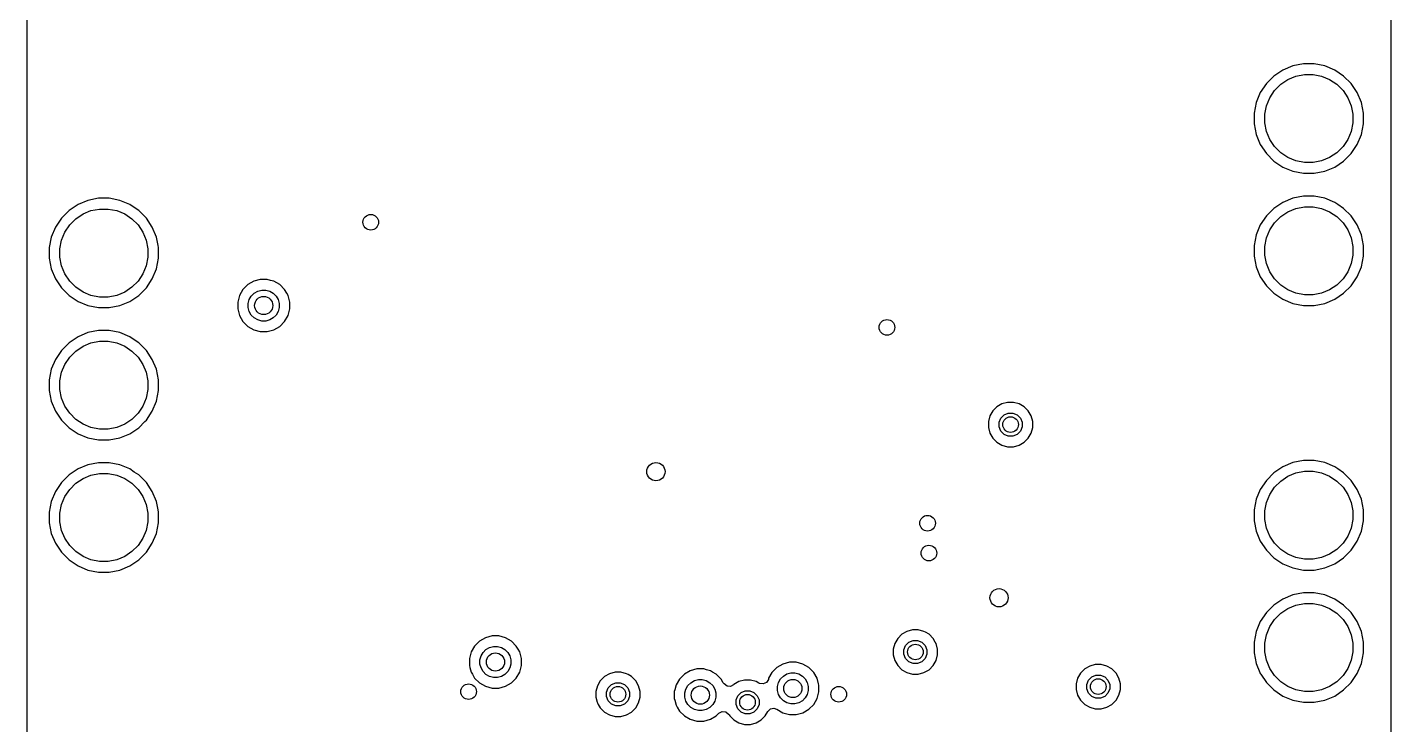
# Model space of a CAD drawing. Header units: inches. Extents: x 5.12 to 6.15, y -4.12 to -1.79.
# Drawn here: x 5.118 to 6.15, y -2.867 to -2.34 of the extents above; entities that cross this region are included whole.
import ezdxf

# ---------------------------------------------------------------- set-up
doc = ezdxf.new("R2010")
doc.units = ezdxf.units.IN
doc.header["$MEASUREMENT"] = 0
doc.layers.add('In1.Cu', color=91, linetype='CONTINUOUS', true_color=0x7fc87f)

msp = doc.modelspace()

# ---------------------------------------------------------------- linework, layer by layer
at = {"layer": 'In1.Cu', "linetype": 'CONTINUOUS'}
for p, q in [((6.1496, -1.803), (6.1496, -4.1025)), ((5.1181, -2.4045), (5.1181, -2.295)), ((6.068, -2.372), (6.0612, -2.3765)), ((6.0755, -2.3688), (6.068, -2.372)), ((6.0835, -2.3672), (6.0755, -2.3688)), ((6.0755, -2.3688), (6.0755, -2.3688)), ((6.0917, -2.3672), (6.0835, -2.3672)), ((6.0835, -2.3672), (6.0835, -2.3672)), ((6.0997, -2.3688), (6.0917, -2.3672)), ((6.0917, -2.3672), (6.0917, -2.3672)), ((6.1072, -2.372), (6.0997, -2.3688)), ((6.0997, -2.3688), (6.0997, -2.3688)), ((6.1106, -2.3742), (6.1072, -2.372)), ((6.0555, -2.3822), (6.0509, -2.389)), ((6.0612, -2.3765), (6.0555, -2.3822)), ((6.0617, -2.3874), (6.0664, -2.3827)), ((6.0664, -2.3827), (6.0718, -2.3791)), ((6.0718, -2.3791), (6.0779, -2.3766)), ((6.0779, -2.3766), (6.0843, -2.3753)), ((6.0843, -2.3753), (6.0909, -2.3753)), ((6.0909, -2.3753), (6.0973, -2.3766)), ((6.0973, -2.3766), (6.1034, -2.3791)), ((6.1034, -2.3791), (6.1088, -2.3827)), ((6.1088, -2.3827), (6.1135, -2.3874)), ((6.114, -2.3765), (6.1106, -2.3742)), ((6.1197, -2.3822), (6.114, -2.3765)), ((6.1242, -2.389), (6.1197, -2.3822)), ((6.1197, -2.3822), (6.1197, -2.3822)), ((6.0509, -2.389), (6.0478, -2.3965)), ((6.0556, -2.3989), (6.0581, -2.3928)), ((6.0581, -2.3928), (6.0617, -2.3874)), ((6.1135, -2.3874), (6.1171, -2.3928)), ((6.1171, -2.3928), (6.1196, -2.3989)), ((6.1274, -2.3965), (6.1242, -2.389)), ((6.0478, -2.3965), (6.0462, -2.4045)), ((6.0478, -2.3965), (6.0478, -2.3965)), ((6.0543, -2.4053), (6.0556, -2.3989)), ((6.1196, -2.3989), (6.1209, -2.4053)), ((6.129, -2.4045), (6.1274, -2.3965)), ((5.1181, -2.5062), (5.1181, -2.4045)), ((6.0462, -2.4045), (6.0462, -2.4127)), ((6.0462, -2.4127), (6.0478, -2.4207)), ((6.0543, -2.4119), (6.0543, -2.4053)), ((6.0556, -2.4183), (6.0543, -2.4119)), ((6.1209, -2.4119), (6.1196, -2.4183)), ((6.1209, -2.4053), (6.1209, -2.4119)), ((6.1274, -2.4207), (6.129, -2.4127)), ((6.129, -2.4127), (6.129, -2.4045)), ((6.0478, -2.4207), (6.0478, -2.4207)), ((6.0478, -2.4207), (6.0509, -2.4282)), ((6.0581, -2.4244), (6.0556, -2.4183)), ((6.1196, -2.4183), (6.1171, -2.4244)), ((6.1242, -2.4282), (6.1274, -2.4207)), ((6.0509, -2.4282), (6.0555, -2.435)), ((6.0617, -2.4298), (6.0581, -2.4244)), ((6.0664, -2.4345), (6.0617, -2.4298)), ((6.1135, -2.4298), (6.1088, -2.4345)), ((6.1171, -2.4244), (6.1135, -2.4298)), ((6.1197, -2.435), (6.1242, -2.4282)), ((6.0555, -2.435), (6.0612, -2.4407)), ((6.0612, -2.4407), (6.0612, -2.4407)), ((6.0612, -2.4407), (6.068, -2.4453)), ((6.0718, -2.4381), (6.0664, -2.4345)), ((6.0779, -2.4406), (6.0718, -2.4381)), ((6.0843, -2.4419), (6.0779, -2.4406)), ((6.0909, -2.4419), (6.0843, -2.4419)), ((6.0973, -2.4406), (6.0909, -2.4419)), ((6.1034, -2.4381), (6.0973, -2.4406)), ((6.1088, -2.4345), (6.1034, -2.4381)), ((6.1072, -2.4453), (6.114, -2.4407)), ((6.114, -2.4407), (6.1197, -2.435)), ((6.068, -2.4453), (6.0755, -2.4484)), ((6.0755, -2.4484), (6.0835, -2.45)), ((6.0835, -2.45), (6.0835, -2.45)), ((6.0835, -2.45), (6.0835, -2.45)), ((6.0835, -2.45), (6.0917, -2.45)), ((6.0917, -2.45), (6.0997, -2.4484)), ((6.0917, -2.45), (6.0917, -2.45)), ((6.0997, -2.4484), (6.1072, -2.4453)), ((5.1565, -2.4736), (5.1497, -2.4781)), ((5.164, -2.4705), (5.1565, -2.4736)), ((5.172, -2.4689), (5.164, -2.4705)), ((5.164, -2.4705), (5.164, -2.4705)), ((5.1801, -2.4689), (5.172, -2.4689)), ((5.172, -2.4689), (5.172, -2.4689)), ((5.1881, -2.4705), (5.1801, -2.4689)), ((5.1801, -2.4689), (5.1801, -2.4689)), ((5.1956, -2.4736), (5.1881, -2.4705)), ((5.1881, -2.4705), (5.1881, -2.4705)), ((5.199, -2.4759), (5.1956, -2.4736)), ((6.068, -2.472), (6.0612, -2.4765)), ((6.0755, -2.4688), (6.068, -2.472)), ((6.0835, -2.4672), (6.0755, -2.4688)), ((6.0755, -2.4688), (6.0755, -2.4688)), ((6.0779, -2.4766), (6.0843, -2.4753)), ((6.0917, -2.4672), (6.0835, -2.4672)), ((6.0835, -2.4672), (6.0835, -2.4672)), ((6.0843, -2.4753), (6.0909, -2.4753)), ((6.0909, -2.4753), (6.0973, -2.4766)), ((6.0997, -2.4688), (6.0917, -2.4672)), ((6.0917, -2.4672), (6.0917, -2.4672)), ((6.1072, -2.472), (6.0997, -2.4688)), ((6.0997, -2.4688), (6.0997, -2.4688)), ((6.1097, -2.4736), (6.1072, -2.472)), ((6.114, -2.4765), (6.1097, -2.4736)), ((5.1439, -2.4839), (5.1394, -2.4907)), ((5.1497, -2.4781), (5.1439, -2.4839)), ((5.1502, -2.489), (5.1548, -2.4844)), ((5.1548, -2.4844), (5.1603, -2.4807)), ((5.1603, -2.4807), (5.1663, -2.4782)), ((5.1663, -2.4782), (5.1728, -2.477)), ((5.1728, -2.477), (5.1793, -2.477)), ((5.1793, -2.477), (5.1858, -2.4782)), ((5.1858, -2.4782), (5.1918, -2.4807)), ((5.1918, -2.4807), (5.1973, -2.4844)), ((5.1973, -2.4844), (5.2019, -2.489)), ((5.2024, -2.4781), (5.199, -2.4759)), ((5.2082, -2.4839), (5.2024, -2.4781)), ((5.2127, -2.4907), (5.2082, -2.4839)), ((5.2082, -2.4839), (5.2082, -2.4839)), ((6.0555, -2.4822), (6.0509, -2.489)), ((6.0612, -2.4765), (6.0555, -2.4822)), ((6.0617, -2.4874), (6.0664, -2.4827)), ((6.0664, -2.4827), (6.0718, -2.4791)), ((6.0718, -2.4791), (6.0779, -2.4766)), ((6.0973, -2.4766), (6.1034, -2.4791)), ((6.1034, -2.4791), (6.1088, -2.4827)), ((6.1088, -2.4827), (6.1135, -2.4874)), ((6.1197, -2.4822), (6.114, -2.4765)), ((6.1242, -2.489), (6.1197, -2.4822)), ((6.1197, -2.4822), (6.1197, -2.4822)), ((5.1394, -2.4907), (5.1363, -2.4982)), ((5.144, -2.5005), (5.1465, -2.4945)), ((5.1465, -2.4945), (5.1502, -2.489)), ((5.2019, -2.489), (5.2056, -2.4945)), ((5.2056, -2.4945), (5.2081, -2.5005)), ((5.2158, -2.4982), (5.2127, -2.4907)), ((6.0509, -2.489), (6.0478, -2.4965)), ((6.0556, -2.4989), (6.0581, -2.4928)), ((6.0581, -2.4928), (6.0617, -2.4874)), ((6.1135, -2.4874), (6.1171, -2.4928)), ((6.1171, -2.4928), (6.1196, -2.4989)), ((6.1274, -2.4965), (6.1242, -2.489)), ((5.1181, -2.6062), (5.1181, -2.5062)), ((5.1363, -2.4982), (5.1347, -2.5062)), ((5.1347, -2.5062), (5.1347, -2.5143)), ((5.1363, -2.4982), (5.1363, -2.4982)), ((5.1428, -2.507), (5.144, -2.5005)), ((5.2081, -2.5005), (5.2094, -2.507)), ((5.2171, -2.5045), (5.2158, -2.4982)), ((5.2158, -2.4982), (5.2158, -2.4982)), ((5.2174, -2.5062), (5.2171, -2.5045)), ((5.2171, -2.5045), (5.2171, -2.5045)), ((5.2174, -2.5143), (5.2174, -2.5062)), ((6.0478, -2.4965), (6.0462, -2.5045)), ((6.0462, -2.5045), (6.0462, -2.5127)), ((6.0478, -2.4965), (6.0478, -2.4965)), ((6.0543, -2.5053), (6.0556, -2.4989)), ((6.0543, -2.5119), (6.0543, -2.5053)), ((6.1196, -2.4989), (6.1209, -2.5053)), ((6.1209, -2.5053), (6.1209, -2.5119)), ((6.129, -2.5045), (6.1274, -2.4965)), ((6.129, -2.5127), (6.129, -2.5045)), ((5.1347, -2.5143), (5.1363, -2.5223)), ((5.1428, -2.5135), (5.1428, -2.507)), ((5.144, -2.52), (5.1428, -2.5135)), ((5.2094, -2.5135), (5.2081, -2.52)), ((5.2094, -2.507), (5.2094, -2.5135)), ((5.2158, -2.5223), (5.2174, -2.5143)), ((6.0462, -2.5127), (6.0478, -2.5207)), ((6.0556, -2.5183), (6.0543, -2.5119)), ((6.1209, -2.5119), (6.1196, -2.5183)), ((6.1274, -2.5207), (6.129, -2.5127)), ((5.1363, -2.5223), (5.1363, -2.5223)), ((5.1363, -2.5223), (5.1394, -2.5298)), ((5.1465, -2.526), (5.144, -2.52)), ((5.1502, -2.5315), (5.1465, -2.526)), ((5.2056, -2.526), (5.2019, -2.5315)), ((5.2081, -2.52), (5.2056, -2.526)), ((5.2127, -2.5298), (5.2158, -2.5223)), ((6.0478, -2.5207), (6.0478, -2.5207)), ((6.0478, -2.5207), (6.0509, -2.5282)), ((6.0581, -2.5244), (6.0556, -2.5183)), ((6.0617, -2.5298), (6.0581, -2.5244)), ((6.1171, -2.5244), (6.1135, -2.5298)), ((6.1196, -2.5183), (6.1171, -2.5244)), ((6.1242, -2.5282), (6.1274, -2.5207)), ((5.1394, -2.5298), (5.1439, -2.5366)), ((5.1439, -2.5366), (5.1497, -2.5424)), ((5.1548, -2.5361), (5.1502, -2.5315)), ((5.1603, -2.5398), (5.1548, -2.5361)), ((5.1973, -2.5361), (5.1918, -2.5398)), ((5.2019, -2.5315), (5.1973, -2.5361)), ((5.2024, -2.5424), (5.2082, -2.5366)), ((5.2082, -2.5366), (5.2127, -2.5298)), ((5.2849, -2.5342), (5.2812, -2.5379)), ((5.2894, -2.5316), (5.2849, -2.5342)), ((5.2849, -2.5342), (5.2849, -2.5342)), ((5.2944, -2.5303), (5.2894, -2.5316)), ((5.2996, -2.5303), (5.2944, -2.5303)), ((5.3021, -2.531), (5.2996, -2.5303)), ((5.3046, -2.5316), (5.3021, -2.531)), ((5.3069, -2.5329), (5.3046, -2.5316)), ((5.3091, -2.5342), (5.3069, -2.5329)), ((5.3128, -2.5379), (5.3091, -2.5342)), ((6.0509, -2.5282), (6.0555, -2.535)), ((6.0555, -2.535), (6.0612, -2.5407)), ((6.0664, -2.5345), (6.0617, -2.5298)), ((6.0718, -2.5381), (6.0664, -2.5345)), ((6.1088, -2.5345), (6.1034, -2.5381)), ((6.1135, -2.5298), (6.1088, -2.5345)), ((6.114, -2.5407), (6.1197, -2.535)), ((6.1197, -2.535), (6.1242, -2.5282)), ((5.1497, -2.5424), (5.1497, -2.5424)), ((5.1497, -2.5424), (5.1565, -2.5469)), ((5.1565, -2.5469), (5.164, -2.55)), ((5.1663, -2.5423), (5.1603, -2.5398)), ((5.1728, -2.5436), (5.1663, -2.5423)), ((5.1793, -2.5436), (5.1728, -2.5436)), ((5.1858, -2.5423), (5.1793, -2.5436)), ((5.1918, -2.5398), (5.1858, -2.5423)), ((5.1881, -2.55), (5.1945, -2.5474)), ((5.1945, -2.5474), (5.1956, -2.5469)), ((5.1956, -2.5469), (5.2024, -2.5424)), ((5.2786, -2.5424), (5.2773, -2.5474)), ((5.2773, -2.5474), (5.2773, -2.5526)), ((5.2812, -2.5379), (5.2786, -2.5424)), ((5.2812, -2.5379), (5.2812, -2.5379)), ((5.2853, -2.5485), (5.2861, -2.5455)), ((5.2861, -2.5455), (5.2876, -2.5428)), ((5.2876, -2.5428), (5.2898, -2.5406)), ((5.2898, -2.5406), (5.2925, -2.5391)), ((5.2925, -2.5391), (5.2955, -2.5383)), ((5.2955, -2.5383), (5.2985, -2.5383)), ((5.2985, -2.5383), (5.3015, -2.5391)), ((5.3015, -2.5391), (5.3042, -2.5406)), ((5.3042, -2.5406), (5.3064, -2.5428)), ((5.3064, -2.5428), (5.3079, -2.5455)), ((5.3079, -2.5455), (5.3087, -2.5485)), ((5.3144, -2.5407), (5.3128, -2.5379)), ((5.3154, -2.5424), (5.3144, -2.5407)), ((5.3167, -2.5474), (5.3154, -2.5424)), ((5.3154, -2.5424), (5.3154, -2.5424)), ((5.3167, -2.5526), (5.3167, -2.5474)), ((6.0612, -2.5407), (6.0612, -2.5407)), ((6.0612, -2.5407), (6.068, -2.5453)), ((6.068, -2.5453), (6.0755, -2.5484)), ((6.0779, -2.5406), (6.0718, -2.5381)), ((6.0843, -2.5419), (6.0779, -2.5406)), ((6.0909, -2.5419), (6.0843, -2.5419)), ((6.0973, -2.5406), (6.0909, -2.5419)), ((6.1034, -2.5381), (6.0973, -2.5406)), ((6.0997, -2.5484), (6.1072, -2.5453)), ((6.1072, -2.5453), (6.114, -2.5407)), ((5.164, -2.55), (5.172, -2.5516)), ((5.172, -2.5516), (5.172, -2.5516)), ((5.172, -2.5516), (5.172, -2.5516)), ((5.172, -2.5516), (5.1801, -2.5516)), ((5.1801, -2.5516), (5.1881, -2.55)), ((5.1801, -2.5516), (5.1801, -2.5516)), ((5.2773, -2.5526), (5.2786, -2.5576)), ((5.2786, -2.5576), (5.2799, -2.5599)), ((5.2853, -2.5515), (5.2853, -2.5485)), ((5.2861, -2.5545), (5.2853, -2.5515)), ((5.2876, -2.5572), (5.2861, -2.5545)), ((5.2898, -2.5594), (5.2876, -2.5572)), ((5.3064, -2.5572), (5.3042, -2.5594)), ((5.3079, -2.5545), (5.3064, -2.5572)), ((5.3087, -2.5515), (5.3079, -2.5545)), ((5.3087, -2.5485), (5.3087, -2.5515)), ((5.3128, -2.5621), (5.3154, -2.5576)), ((5.3154, -2.5576), (5.3167, -2.5526)), ((6.0755, -2.5484), (6.0835, -2.55)), ((6.0835, -2.55), (6.0835, -2.55)), ((6.0835, -2.55), (6.0835, -2.55)), ((6.0835, -2.55), (6.0917, -2.55)), ((6.0917, -2.55), (6.0997, -2.5484)), ((6.0917, -2.55), (6.0917, -2.55)), ((5.2799, -2.5599), (5.2812, -2.5621)), ((5.2812, -2.5621), (5.2849, -2.5658)), ((5.2849, -2.5658), (5.2894, -2.5684)), ((5.2894, -2.5684), (5.2944, -2.5697)), ((5.2925, -2.5609), (5.2898, -2.5594)), ((5.2955, -2.5617), (5.2925, -2.5609)), ((5.2985, -2.5617), (5.2955, -2.5617)), ((5.3015, -2.5609), (5.2985, -2.5617)), ((5.2996, -2.5697), (5.3046, -2.5684)), ((5.3042, -2.5594), (5.3015, -2.5609)), ((5.3046, -2.5684), (5.3091, -2.5658)), ((5.3091, -2.5658), (5.3128, -2.5621)), ((5.1497, -2.5781), (5.1439, -2.5839)), ((5.1565, -2.5736), (5.1497, -2.5781)), ((5.164, -2.5705), (5.1565, -2.5736)), ((5.1603, -2.5807), (5.1663, -2.5782)), ((5.172, -2.5689), (5.164, -2.5705)), ((5.164, -2.5705), (5.164, -2.5705)), ((5.1663, -2.5782), (5.1728, -2.577)), ((5.1801, -2.5689), (5.172, -2.5689)), ((5.172, -2.5689), (5.172, -2.5689)), ((5.1728, -2.577), (5.1793, -2.577)), ((5.1793, -2.577), (5.1858, -2.5782)), ((5.1881, -2.5705), (5.1801, -2.5689)), ((5.1801, -2.5689), (5.1801, -2.5689)), ((5.1858, -2.5782), (5.1918, -2.5807)), ((5.1956, -2.5736), (5.1881, -2.5705)), ((5.1881, -2.5705), (5.1881, -2.5705)), ((5.199, -2.5759), (5.1956, -2.5736)), ((5.2024, -2.5781), (5.199, -2.5759)), ((5.2082, -2.5839), (5.2024, -2.5781)), ((5.2944, -2.5697), (5.2944, -2.5697)), ((5.2944, -2.5697), (5.2996, -2.5697)), ((5.2996, -2.5697), (5.2996, -2.5697)), ((5.1439, -2.5839), (5.1394, -2.5907)), ((5.1465, -2.5945), (5.1502, -2.589)), ((5.1502, -2.589), (5.1548, -2.5844)), ((5.1548, -2.5844), (5.1603, -2.5807)), ((5.1918, -2.5807), (5.1973, -2.5844)), ((5.1973, -2.5844), (5.2019, -2.589)), ((5.2019, -2.589), (5.2056, -2.5945)), ((5.2127, -2.5907), (5.2082, -2.5839)), ((5.2082, -2.5839), (5.2082, -2.5839)), ((5.1363, -2.5982), (5.1347, -2.6062)), ((5.1394, -2.5907), (5.1363, -2.5982)), ((5.1363, -2.5982), (5.1363, -2.5982)), ((5.144, -2.6005), (5.1465, -2.5945)), ((5.2056, -2.5945), (5.2081, -2.6005)), ((5.2158, -2.5982), (5.2127, -2.5907)), ((5.2174, -2.6062), (5.2158, -2.5982)), ((5.1181, -2.7062), (5.1181, -2.6062)), ((5.1347, -2.6062), (5.1347, -2.6143)), ((5.1428, -2.607), (5.144, -2.6005)), ((5.1428, -2.6135), (5.1428, -2.607)), ((5.2081, -2.6005), (5.2094, -2.607)), ((5.2094, -2.607), (5.2094, -2.6135)), ((5.2174, -2.6143), (5.2174, -2.6062)), ((5.1347, -2.6143), (5.1363, -2.6223)), ((5.144, -2.62), (5.1428, -2.6135)), ((5.1465, -2.626), (5.144, -2.62)), ((5.2081, -2.62), (5.2056, -2.626)), ((5.2094, -2.6135), (5.2081, -2.62)), ((5.2158, -2.6223), (5.2174, -2.6143)), ((5.1363, -2.6223), (5.1363, -2.6223)), ((5.1363, -2.6223), (5.1394, -2.6298)), ((5.1394, -2.6298), (5.1439, -2.6366)), ((5.1502, -2.6315), (5.1465, -2.626)), ((5.2056, -2.626), (5.2019, -2.6315)), ((5.2082, -2.6366), (5.2127, -2.6298)), ((5.2127, -2.6298), (5.2158, -2.6223)), ((5.8486, -2.6297), (5.8464, -2.6335)), ((5.8517, -2.6266), (5.8486, -2.6297)), ((5.8486, -2.6297), (5.8486, -2.6297)), ((5.8555, -2.6244), (5.8517, -2.6266)), ((5.8517, -2.6266), (5.8517, -2.6266)), ((5.8598, -2.6232), (5.8555, -2.6244)), ((5.8555, -2.6244), (5.8555, -2.6244)), ((5.8642, -2.6232), (5.8598, -2.6232)), ((5.8685, -2.6244), (5.8642, -2.6232)), ((5.8723, -2.6266), (5.8685, -2.6244)), ((5.8754, -2.6297), (5.8723, -2.6266)), ((5.8776, -2.6335), (5.8754, -2.6297)), ((5.1439, -2.6366), (5.1497, -2.6424)), ((5.1548, -2.6361), (5.1502, -2.6315)), ((5.1603, -2.6398), (5.1548, -2.6361)), ((5.1663, -2.6423), (5.1603, -2.6398)), ((5.1918, -2.6398), (5.1858, -2.6423)), ((5.1973, -2.6361), (5.1918, -2.6398)), ((5.2019, -2.6315), (5.1973, -2.6361)), ((5.2024, -2.6424), (5.207, -2.6378)), ((5.207, -2.6378), (5.2082, -2.6366)), ((5.8464, -2.6335), (5.8452, -2.6378)), ((5.8452, -2.6378), (5.8452, -2.6422)), ((5.8464, -2.6335), (5.8464, -2.6335)), ((5.8533, -2.6383), (5.8546, -2.6351)), ((5.8533, -2.6417), (5.8533, -2.6383)), ((5.8546, -2.6351), (5.8571, -2.6326)), ((5.8571, -2.6326), (5.8603, -2.6313)), ((5.8603, -2.6313), (5.8637, -2.6313)), ((5.8637, -2.6313), (5.8669, -2.6326)), ((5.8669, -2.6326), (5.8694, -2.6351)), ((5.8694, -2.6351), (5.8707, -2.6383)), ((5.8707, -2.6383), (5.8707, -2.6417)), ((5.8788, -2.6378), (5.8776, -2.6335)), ((5.8788, -2.6422), (5.8788, -2.6378)), ((5.1497, -2.6424), (5.1497, -2.6424)), ((5.1497, -2.6424), (5.1565, -2.6469)), ((5.1565, -2.6469), (5.164, -2.65)), ((5.164, -2.65), (5.172, -2.6516)), ((5.1728, -2.6436), (5.1663, -2.6423)), ((5.1793, -2.6436), (5.1728, -2.6436)), ((5.1858, -2.6423), (5.1793, -2.6436)), ((5.1801, -2.6516), (5.1881, -2.65)), ((5.1881, -2.65), (5.1956, -2.6469)), ((5.1956, -2.6469), (5.2024, -2.6424)), ((5.8452, -2.6422), (5.8464, -2.6465)), ((5.8464, -2.6465), (5.8486, -2.6503)), ((5.8486, -2.6503), (5.8517, -2.6534)), ((5.8546, -2.6449), (5.8533, -2.6417)), ((5.8571, -2.6474), (5.8546, -2.6449)), ((5.8603, -2.6487), (5.8571, -2.6474)), ((5.8637, -2.6487), (5.8603, -2.6487)), ((5.8669, -2.6474), (5.8637, -2.6487)), ((5.8694, -2.6449), (5.8669, -2.6474)), ((5.8707, -2.6417), (5.8694, -2.6449)), ((5.8723, -2.6534), (5.8754, -2.6503)), ((5.8754, -2.6503), (5.8776, -2.6465)), ((5.8776, -2.6465), (5.8788, -2.6422)), ((5.172, -2.6516), (5.172, -2.6516)), ((5.172, -2.6516), (5.172, -2.6516)), ((5.172, -2.6516), (5.1801, -2.6516)), ((5.1801, -2.6516), (5.1801, -2.6516)), ((5.8517, -2.6534), (5.8555, -2.6556)), ((5.8555, -2.6556), (5.8598, -2.6568)), ((5.8598, -2.6568), (5.8598, -2.6568)), ((5.8598, -2.6568), (5.8642, -2.6568)), ((5.8642, -2.6568), (5.8685, -2.6556)), ((5.8642, -2.6568), (5.8642, -2.6568)), ((5.8685, -2.6556), (5.8723, -2.6534)), ((5.164, -2.6705), (5.1565, -2.6736)), ((5.172, -2.6689), (5.164, -2.6705)), ((5.164, -2.6705), (5.164, -2.6705)), ((5.1801, -2.6689), (5.172, -2.6689)), ((5.172, -2.6689), (5.172, -2.6689)), ((5.1881, -2.6705), (5.1801, -2.6689)), ((5.1801, -2.6689), (5.1801, -2.6689)), ((5.1956, -2.6736), (5.1881, -2.6705)), ((5.1881, -2.6705), (5.1881, -2.6705)), ((6.0755, -2.6688), (6.068, -2.672)), ((6.0835, -2.6672), (6.0755, -2.6688)), ((6.0755, -2.6688), (6.0755, -2.6688)), ((6.0917, -2.6672), (6.0835, -2.6672)), ((6.0835, -2.6672), (6.0835, -2.6672)), ((6.0997, -2.6688), (6.0917, -2.6672)), ((6.0917, -2.6672), (6.0917, -2.6672)), ((6.1072, -2.672), (6.0997, -2.6688)), ((6.0997, -2.6688), (6.0997, -2.6688)), ((5.1497, -2.6781), (5.1439, -2.6839)), ((5.1565, -2.6736), (5.1497, -2.6781)), ((5.1548, -2.6844), (5.1603, -2.6807)), ((5.1603, -2.6807), (5.1663, -2.6782)), ((5.1663, -2.6782), (5.1728, -2.677)), ((5.1728, -2.677), (5.1793, -2.677)), ((5.1793, -2.677), (5.1858, -2.6782)), ((5.1858, -2.6782), (5.1918, -2.6807)), ((5.1918, -2.6807), (5.1973, -2.6844)), ((5.199, -2.6759), (5.1956, -2.6736)), ((5.2024, -2.6781), (5.199, -2.6759)), ((5.2082, -2.6839), (5.2024, -2.6781)), ((6.0612, -2.6765), (6.0555, -2.6822)), ((6.068, -2.672), (6.0612, -2.6765)), ((6.0664, -2.6827), (6.0718, -2.6791)), ((6.0718, -2.6791), (6.0779, -2.6766)), ((6.0779, -2.6766), (6.0843, -2.6753)), ((6.0843, -2.6753), (6.0909, -2.6753)), ((6.0909, -2.6753), (6.0973, -2.6766)), ((6.0973, -2.6766), (6.1034, -2.6791)), ((6.1034, -2.6791), (6.1088, -2.6827)), ((6.1097, -2.6736), (6.1072, -2.672)), ((6.114, -2.6765), (6.1097, -2.6736)), ((6.1197, -2.6822), (6.114, -2.6765)), ((5.1394, -2.6907), (5.1363, -2.6982)), ((5.1439, -2.6839), (5.1394, -2.6907)), ((5.1465, -2.6945), (5.1502, -2.689)), ((5.1502, -2.689), (5.1548, -2.6844)), ((5.1973, -2.6844), (5.2019, -2.689)), ((5.2019, -2.689), (5.2056, -2.6945)), ((5.2127, -2.6907), (5.2082, -2.6839)), ((5.2082, -2.6839), (5.2082, -2.6839)), ((5.2158, -2.6982), (5.2127, -2.6907)), ((6.0509, -2.689), (6.0478, -2.6965)), ((6.0555, -2.6822), (6.0509, -2.689)), ((6.0581, -2.6928), (6.0617, -2.6874)), ((6.0617, -2.6874), (6.0664, -2.6827)), ((6.1088, -2.6827), (6.1135, -2.6874)), ((6.1135, -2.6874), (6.1171, -2.6928)), ((6.1242, -2.689), (6.1197, -2.6822)), ((6.1197, -2.6822), (6.1197, -2.6822)), ((6.1274, -2.6965), (6.1242, -2.689)), ((5.1363, -2.6982), (5.1347, -2.7062)), ((5.1363, -2.6982), (5.1363, -2.6982)), ((5.1428, -2.707), (5.144, -2.7005)), ((5.144, -2.7005), (5.1465, -2.6945)), ((5.2056, -2.6945), (5.2081, -2.7005)), ((5.2081, -2.7005), (5.2094, -2.707)), ((5.2171, -2.7045), (5.2158, -2.6982)), ((5.2158, -2.6982), (5.2158, -2.6982)), ((6.0478, -2.6965), (6.0462, -2.7045)), ((6.0478, -2.6965), (6.0478, -2.6965)), ((6.0543, -2.7053), (6.0556, -2.6989)), ((6.0556, -2.6989), (6.0581, -2.6928)), ((6.1171, -2.6928), (6.1196, -2.6989)), ((6.1196, -2.6989), (6.1209, -2.7053)), ((6.129, -2.7045), (6.1274, -2.6965)), ((5.1181, -2.817), (5.1181, -2.7062)), ((5.1347, -2.7062), (5.1347, -2.7143)), ((5.1428, -2.7135), (5.1428, -2.707)), ((5.2094, -2.707), (5.2094, -2.7135)), ((5.2174, -2.7062), (5.2171, -2.7045)), ((5.2171, -2.7045), (5.2171, -2.7045)), ((5.2174, -2.7143), (5.2174, -2.7062)), ((6.0462, -2.7045), (6.0462, -2.7127)), ((6.0462, -2.7127), (6.0478, -2.7207)), ((6.0543, -2.7119), (6.0543, -2.7053)), ((6.0556, -2.7183), (6.0543, -2.7119)), ((6.1209, -2.7119), (6.1196, -2.7183)), ((6.1209, -2.7053), (6.1209, -2.7119)), ((6.1274, -2.7207), (6.129, -2.7127)), ((6.129, -2.7127), (6.129, -2.7045)), ((5.1347, -2.7143), (5.1363, -2.7223)), ((5.1363, -2.7223), (5.1363, -2.7223)), ((5.1363, -2.7223), (5.1394, -2.7298)), ((5.144, -2.72), (5.1428, -2.7135)), ((5.1465, -2.726), (5.144, -2.72)), ((5.2081, -2.72), (5.2056, -2.726)), ((5.2094, -2.7135), (5.2081, -2.72)), ((5.2127, -2.7298), (5.2158, -2.7223)), ((5.2158, -2.7223), (5.2174, -2.7143)), ((6.0478, -2.7207), (6.0478, -2.7207)), ((6.0478, -2.7207), (6.0509, -2.7282)), ((6.0581, -2.7244), (6.0556, -2.7183)), ((6.1196, -2.7183), (6.1171, -2.7244)), ((6.1242, -2.7282), (6.1274, -2.7207)), ((5.1394, -2.7298), (5.1439, -2.7366)), ((5.1502, -2.7315), (5.1465, -2.726)), ((5.1548, -2.7361), (5.1502, -2.7315)), ((5.2019, -2.7315), (5.1973, -2.7361)), ((5.2056, -2.726), (5.2019, -2.7315)), ((5.2082, -2.7366), (5.2127, -2.7298)), ((6.0509, -2.7282), (6.0555, -2.735)), ((6.0617, -2.7298), (6.0581, -2.7244)), ((6.0664, -2.7345), (6.0617, -2.7298)), ((6.1135, -2.7298), (6.1088, -2.7345)), ((6.1171, -2.7244), (6.1135, -2.7298)), ((6.1197, -2.735), (6.1242, -2.7282)), ((5.1439, -2.7366), (5.1497, -2.7424)), ((5.1497, -2.7424), (5.1497, -2.7424)), ((5.1497, -2.7424), (5.1565, -2.7469)), ((5.1603, -2.7398), (5.1548, -2.7361)), ((5.1663, -2.7423), (5.1603, -2.7398)), ((5.1728, -2.7436), (5.1663, -2.7423)), ((5.1793, -2.7436), (5.1728, -2.7436)), ((5.1858, -2.7423), (5.1793, -2.7436)), ((5.1918, -2.7398), (5.1858, -2.7423)), ((5.1973, -2.7361), (5.1918, -2.7398)), ((5.1956, -2.7469), (5.2024, -2.7424)), ((5.2024, -2.7424), (5.2082, -2.7366)), ((6.0555, -2.735), (6.0612, -2.7407)), ((6.0612, -2.7407), (6.0612, -2.7407)), ((6.0612, -2.7407), (6.068, -2.7453)), ((6.0718, -2.7381), (6.0664, -2.7345)), ((6.0779, -2.7406), (6.0718, -2.7381)), ((6.0843, -2.7419), (6.0779, -2.7406)), ((6.0909, -2.7419), (6.0843, -2.7419)), ((6.0973, -2.7406), (6.0909, -2.7419)), ((6.1034, -2.7381), (6.0973, -2.7406)), ((6.1088, -2.7345), (6.1034, -2.7381)), ((6.1072, -2.7453), (6.114, -2.7407)), ((6.114, -2.7407), (6.1197, -2.735)), ((5.1565, -2.7469), (5.164, -2.75)), ((5.164, -2.75), (5.172, -2.7516)), ((5.172, -2.7516), (5.172, -2.7516)), ((5.172, -2.7516), (5.172, -2.7516)), ((5.172, -2.7516), (5.1801, -2.7516)), ((5.1801, -2.7516), (5.1881, -2.75)), ((5.1801, -2.7516), (5.1801, -2.7516)), ((5.1881, -2.75), (5.1956, -2.7469)), ((6.068, -2.7453), (6.0755, -2.7484)), ((6.0755, -2.7484), (6.0835, -2.75)), ((6.0835, -2.75), (6.0835, -2.75)), ((6.0835, -2.75), (6.0835, -2.75)), ((6.0835, -2.75), (6.0917, -2.75)), ((6.0917, -2.75), (6.0997, -2.7484)), ((6.0917, -2.75), (6.0917, -2.75)), ((6.0997, -2.7484), (6.1072, -2.7453)), ((6.068, -2.772), (6.0612, -2.7765)), ((6.0755, -2.7688), (6.068, -2.772)), ((6.0835, -2.7672), (6.0755, -2.7688)), ((6.0755, -2.7688), (6.0755, -2.7688)), ((6.0917, -2.7672), (6.0835, -2.7672)), ((6.0835, -2.7672), (6.0835, -2.7672)), ((6.0997, -2.7688), (6.0917, -2.7672)), ((6.0917, -2.7672), (6.0917, -2.7672)), ((6.1072, -2.772), (6.0997, -2.7688)), ((6.0997, -2.7688), (6.0997, -2.7688)), ((6.1106, -2.7742), (6.1072, -2.772)), ((6.114, -2.7765), (6.1106, -2.7742)), ((6.0555, -2.7822), (6.0509, -2.789)), ((6.0612, -2.7765), (6.0555, -2.7822)), ((6.0617, -2.7874), (6.0664, -2.7827)), ((6.0664, -2.7827), (6.0718, -2.7791)), ((6.0718, -2.7791), (6.0779, -2.7766)), ((6.0779, -2.7766), (6.0843, -2.7753)), ((6.0843, -2.7753), (6.0909, -2.7753)), ((6.0909, -2.7753), (6.0973, -2.7766)), ((6.0973, -2.7766), (6.1034, -2.7791)), ((6.1034, -2.7791), (6.1088, -2.7827)), ((6.1088, -2.7827), (6.1135, -2.7874)), ((6.1197, -2.7822), (6.114, -2.7765)), ((6.1242, -2.789), (6.1197, -2.7822)), ((6.1197, -2.7822), (6.1197, -2.7822)), ((5.7878, -2.7952), (5.7835, -2.7964)), ((5.7922, -2.7952), (5.7878, -2.7952)), ((5.7965, -2.7964), (5.7922, -2.7952)), ((6.0509, -2.789), (6.0478, -2.7965)), ((6.0556, -2.7989), (6.0581, -2.7928)), ((6.0581, -2.7928), (6.0617, -2.7874)), ((6.1135, -2.7874), (6.1171, -2.7928)), ((6.1171, -2.7928), (6.1196, -2.7989)), ((6.1274, -2.7965), (6.1242, -2.789)), ((5.4602, -2.8038), (5.4565, -2.8075)), ((5.4647, -2.8012), (5.4602, -2.8038)), ((5.4602, -2.8038), (5.4602, -2.8038)), ((5.4697, -2.7998), (5.4647, -2.8012)), ((5.4749, -2.7998), (5.4697, -2.7998)), ((5.4774, -2.8005), (5.4749, -2.7998)), ((5.4799, -2.8012), (5.4774, -2.8005)), ((5.4822, -2.8025), (5.4799, -2.8012)), ((5.4844, -2.8038), (5.4822, -2.8025)), ((5.4881, -2.8075), (5.4844, -2.8038)), ((5.7744, -2.8055), (5.7732, -2.8098)), ((5.7766, -2.8017), (5.7744, -2.8055)), ((5.7744, -2.8055), (5.7744, -2.8055)), ((5.7797, -2.7986), (5.7766, -2.8017)), ((5.7766, -2.8017), (5.7766, -2.8017)), ((5.7835, -2.7964), (5.7797, -2.7986)), ((5.7797, -2.7986), (5.7797, -2.7986)), ((5.7826, -2.8071), (5.7851, -2.8046)), ((5.7835, -2.7964), (5.7835, -2.7964)), ((5.7851, -2.8046), (5.7883, -2.8033)), ((5.7883, -2.8033), (5.7917, -2.8033)), ((5.7917, -2.8033), (5.7949, -2.8046)), ((5.7949, -2.8046), (5.7974, -2.8071)), ((5.7977, -2.7971), (5.7965, -2.7964)), ((5.7965, -2.7964), (5.7965, -2.7964)), ((5.7965, -2.7964), (5.7965, -2.7964)), ((5.8003, -2.7986), (5.7977, -2.7971)), ((5.8034, -2.8017), (5.8003, -2.7986)), ((5.805, -2.8045), (5.8034, -2.8017)), ((5.8056, -2.8055), (5.805, -2.8045)), ((5.8056, -2.8056), (5.8056, -2.8055)), ((5.8056, -2.8055), (5.8056, -2.8055)), ((5.8068, -2.8098), (5.8056, -2.8056)), ((5.8056, -2.8056), (5.8056, -2.8056)), ((6.0478, -2.7965), (6.0462, -2.8045)), ((6.0462, -2.8045), (6.0462, -2.8127)), ((6.0478, -2.7965), (6.0478, -2.7965)), ((6.0543, -2.8053), (6.0556, -2.7989)), ((6.0543, -2.8119), (6.0543, -2.8053)), ((6.1196, -2.7989), (6.1209, -2.8053)), ((6.1209, -2.8053), (6.1209, -2.8119)), ((6.129, -2.8045), (6.1274, -2.7965)), ((6.129, -2.8127), (6.129, -2.8045)), ((5.4539, -2.8119), (5.4526, -2.817)), ((5.4565, -2.8075), (5.4539, -2.8119)), ((5.4565, -2.8075), (5.4565, -2.8075)), ((5.4606, -2.818), (5.4614, -2.815)), ((5.4614, -2.815), (5.4629, -2.8124)), ((5.4629, -2.8124), (5.4651, -2.8102)), ((5.4651, -2.8102), (5.4678, -2.8086)), ((5.4678, -2.8086), (5.4708, -2.8078)), ((5.4708, -2.8078), (5.4738, -2.8078)), ((5.4738, -2.8078), (5.4768, -2.8086)), ((5.4768, -2.8086), (5.4795, -2.8102)), ((5.4795, -2.8102), (5.4817, -2.8124)), ((5.4817, -2.8124), (5.4832, -2.815)), ((5.4832, -2.815), (5.484, -2.818)), ((5.4894, -2.8098), (5.4881, -2.8075)), ((5.4907, -2.8119), (5.4894, -2.8098)), ((5.492, -2.817), (5.4907, -2.8119)), ((5.7732, -2.8098), (5.7732, -2.8142)), ((5.7732, -2.8142), (5.7744, -2.8185)), ((5.7813, -2.8103), (5.7826, -2.8071)), ((5.7813, -2.8137), (5.7813, -2.8103)), ((5.7826, -2.8169), (5.7813, -2.8137)), ((5.7974, -2.8071), (5.7987, -2.8103)), ((5.7987, -2.8137), (5.7974, -2.8169)), ((5.7987, -2.8103), (5.7987, -2.8137)), ((5.8056, -2.8185), (5.8068, -2.8142)), ((5.8068, -2.8142), (5.8068, -2.8098)), ((6.0462, -2.8127), (6.0478, -2.8207)), ((6.0556, -2.8183), (6.0543, -2.8119)), ((6.1209, -2.8119), (6.1196, -2.8183)), ((6.1274, -2.8207), (6.129, -2.8127)), ((5.1181, -2.8418), (5.1181, -2.817)), ((5.4526, -2.817), (5.4526, -2.8221)), ((5.4526, -2.8221), (5.453, -2.8238)), ((5.453, -2.8238), (5.4539, -2.8272)), ((5.4606, -2.8211), (5.4606, -2.818)), ((5.4614, -2.8241), (5.4606, -2.8211)), ((5.4629, -2.8267), (5.4614, -2.8241)), ((5.4832, -2.8241), (5.4817, -2.8267)), ((5.484, -2.8211), (5.4832, -2.8241)), ((5.484, -2.818), (5.484, -2.8211)), ((5.4907, -2.8272), (5.492, -2.8221)), ((5.492, -2.8221), (5.492, -2.817)), ((5.6197, -2.8262), (5.6152, -2.8288)), ((5.6247, -2.8248), (5.6197, -2.8262)), ((5.6299, -2.8248), (5.6247, -2.8248)), ((5.632, -2.8254), (5.6299, -2.8248)), ((5.6349, -2.8262), (5.632, -2.8254)), ((5.6366, -2.8272), (5.6349, -2.8262)), ((5.6852, -2.8238), (5.6815, -2.8275)), ((5.6897, -2.8212), (5.6852, -2.8238)), ((5.6852, -2.8238), (5.6852, -2.8238)), ((5.6947, -2.8198), (5.6897, -2.8212)), ((5.6999, -2.8198), (5.6947, -2.8198)), ((5.7024, -2.8205), (5.6999, -2.8198)), ((5.7049, -2.8212), (5.7024, -2.8205)), ((5.7072, -2.8225), (5.7049, -2.8212)), ((5.7094, -2.8238), (5.7072, -2.8225)), ((5.7131, -2.8275), (5.7094, -2.8238)), ((5.7744, -2.8185), (5.7766, -2.8223)), ((5.7766, -2.8223), (5.7797, -2.8254)), ((5.7797, -2.8254), (5.7835, -2.8276)), ((5.7851, -2.8194), (5.7826, -2.8169)), ((5.7883, -2.8207), (5.7851, -2.8194)), ((5.7917, -2.8207), (5.7883, -2.8207)), ((5.7949, -2.8194), (5.7917, -2.8207)), ((5.7974, -2.8169), (5.7949, -2.8194)), ((5.7965, -2.8276), (5.8003, -2.8254)), ((5.8003, -2.8254), (5.8034, -2.8223)), ((5.8034, -2.8223), (5.8056, -2.8185)), ((5.9181, -2.8248), (5.9149, -2.8279)), ((5.9219, -2.8226), (5.9181, -2.8248)), ((5.9181, -2.8248), (5.9181, -2.8248)), ((5.9261, -2.8214), (5.9219, -2.8226)), ((5.9219, -2.8226), (5.9219, -2.8226)), ((5.9306, -2.8214), (5.9261, -2.8214)), ((5.9348, -2.8226), (5.9306, -2.8214)), ((5.9386, -2.8248), (5.9348, -2.8226)), ((5.9418, -2.8279), (5.9386, -2.8248)), ((6.0478, -2.8207), (6.0478, -2.8207)), ((6.0478, -2.8207), (6.0507, -2.8276)), ((6.0581, -2.8244), (6.0556, -2.8183)), ((6.0617, -2.8298), (6.0581, -2.8244)), ((6.1171, -2.8244), (6.1135, -2.8298)), ((6.1196, -2.8183), (6.1171, -2.8244)), ((6.1242, -2.8282), (6.1274, -2.8207)), ((5.4539, -2.8272), (5.4549, -2.8288)), ((5.4549, -2.8288), (5.4565, -2.8317)), ((5.4565, -2.8317), (5.4602, -2.8353)), ((5.4602, -2.8353), (5.4647, -2.8379)), ((5.4651, -2.8289), (5.4629, -2.8267)), ((5.4678, -2.8305), (5.4651, -2.8289)), ((5.4708, -2.8313), (5.4678, -2.8305)), ((5.4738, -2.8313), (5.4708, -2.8313)), ((5.4768, -2.8305), (5.4738, -2.8313)), ((5.4795, -2.8289), (5.4768, -2.8305)), ((5.4817, -2.8267), (5.4795, -2.8289)), ((5.4799, -2.8379), (5.4844, -2.8353)), ((5.4844, -2.8353), (5.4881, -2.8317)), ((5.4881, -2.8317), (5.4907, -2.8272)), ((5.5516, -2.8337), (5.5494, -2.8375)), ((5.5547, -2.8306), (5.5516, -2.8337)), ((5.5516, -2.8337), (5.5516, -2.8337)), ((5.5585, -2.8284), (5.5547, -2.8306)), ((5.5547, -2.8306), (5.5547, -2.8306)), ((5.5628, -2.8272), (5.5585, -2.8284)), ((5.5585, -2.8284), (5.5585, -2.8284)), ((5.5601, -2.8366), (5.5633, -2.8353)), ((5.5672, -2.8272), (5.5628, -2.8272)), ((5.5633, -2.8353), (5.5667, -2.8353)), ((5.5667, -2.8353), (5.5699, -2.8366)), ((5.5715, -2.8284), (5.5672, -2.8272)), ((5.5727, -2.8291), (5.5715, -2.8284)), ((5.5715, -2.8284), (5.5715, -2.8284)), ((5.5715, -2.8284), (5.5715, -2.8284)), ((5.5753, -2.8306), (5.5727, -2.8291)), ((5.5784, -2.8337), (5.5753, -2.8306)), ((5.5806, -2.8375), (5.5784, -2.8337)), ((5.6115, -2.8325), (5.6089, -2.8369)), ((5.6152, -2.8288), (5.6115, -2.8325)), ((5.6115, -2.8325), (5.6115, -2.8325)), ((5.6152, -2.8288), (5.6152, -2.8288)), ((5.6179, -2.8374), (5.6201, -2.8352)), ((5.6201, -2.8352), (5.6228, -2.8336)), ((5.6228, -2.8336), (5.6258, -2.8328)), ((5.6258, -2.8328), (5.6288, -2.8328)), ((5.6288, -2.8328), (5.6318, -2.8336)), ((5.6318, -2.8336), (5.6345, -2.8352)), ((5.6345, -2.8352), (5.6367, -2.8374)), ((5.6394, -2.8288), (5.6366, -2.8272)), ((5.6431, -2.8325), (5.6394, -2.8288)), ((5.6447, -2.8353), (5.6431, -2.8325)), ((5.6449, -2.8357), (5.6447, -2.8353)), ((5.6453, -2.8362), (5.6449, -2.8357)), ((5.6475, -2.8378), (5.6453, -2.8362)), ((5.6527, -2.8366), (5.6526, -2.8367)), ((5.6565, -2.8344), (5.6527, -2.8366)), ((5.6527, -2.8366), (5.6527, -2.8366)), ((5.6608, -2.8332), (5.6565, -2.8344)), ((5.6565, -2.8344), (5.6565, -2.8344)), ((5.6652, -2.8332), (5.6608, -2.8332)), ((5.6695, -2.8344), (5.6652, -2.8332)), ((5.6716, -2.8356), (5.6695, -2.8344)), ((5.6695, -2.8344), (5.6695, -2.8344)), ((5.6695, -2.8344), (5.6695, -2.8344)), ((5.6721, -2.8359), (5.6716, -2.8356)), ((5.6748, -2.8362), (5.6721, -2.8359)), ((5.6773, -2.835), (5.6748, -2.8362)), ((5.6788, -2.8327), (5.6773, -2.835)), ((5.6789, -2.8319), (5.6788, -2.8327)), ((5.6815, -2.8275), (5.6789, -2.8319)), ((5.6815, -2.8275), (5.6815, -2.8275)), ((5.6856, -2.838), (5.6864, -2.835)), ((5.6864, -2.835), (5.6879, -2.8324)), ((5.6879, -2.8324), (5.6901, -2.8302)), ((5.6901, -2.8302), (5.6928, -2.8286)), ((5.6928, -2.8286), (5.6958, -2.8278)), ((5.6958, -2.8278), (5.6988, -2.8278)), ((5.6988, -2.8278), (5.7018, -2.8286)), ((5.7018, -2.8286), (5.7045, -2.8302)), ((5.7045, -2.8302), (5.7067, -2.8324)), ((5.7067, -2.8324), (5.7082, -2.835)), ((5.7082, -2.835), (5.709, -2.838)), ((5.7157, -2.8319), (5.7131, -2.8275)), ((5.7167, -2.836), (5.7157, -2.8319)), ((5.717, -2.837), (5.7167, -2.836)), ((5.7835, -2.8276), (5.7878, -2.8288)), ((5.7878, -2.8288), (5.7878, -2.8288)), ((5.7878, -2.8288), (5.7922, -2.8288)), ((5.7922, -2.8288), (5.7965, -2.8276)), ((5.7922, -2.8288), (5.7922, -2.8288)), ((5.9127, -2.8317), (5.9116, -2.836)), ((5.9116, -2.836), (5.9116, -2.8404)), ((5.9149, -2.8279), (5.9127, -2.8317)), ((5.9127, -2.8317), (5.9127, -2.8317)), ((5.9149, -2.8279), (5.9149, -2.8279)), ((5.9197, -2.8365), (5.921, -2.8333)), ((5.9197, -2.8399), (5.9197, -2.8365)), ((5.921, -2.8333), (5.9234, -2.8308)), ((5.9234, -2.8308), (5.9266, -2.8295)), ((5.9266, -2.8295), (5.9301, -2.8295)), ((5.9301, -2.8295), (5.9333, -2.8308)), ((5.9333, -2.8308), (5.9357, -2.8333)), ((5.9357, -2.8333), (5.937, -2.8365)), ((5.937, -2.8365), (5.937, -2.8399)), ((5.944, -2.8317), (5.9418, -2.8279)), ((5.9451, -2.836), (5.944, -2.8317)), ((5.9451, -2.8404), (5.9451, -2.836)), ((6.0507, -2.8276), (6.0509, -2.8282)), ((6.0509, -2.8282), (6.0513, -2.8288)), ((6.0513, -2.8288), (6.0555, -2.835)), ((6.0555, -2.835), (6.0612, -2.8407)), ((6.0664, -2.8345), (6.0617, -2.8298)), ((6.0718, -2.8381), (6.0664, -2.8345)), ((6.1088, -2.8345), (6.1034, -2.8381)), ((6.1135, -2.8298), (6.1088, -2.8345)), ((6.114, -2.8407), (6.1197, -2.835)), ((6.1197, -2.835), (6.1242, -2.8282)), ((5.1181, -2.9062), (5.1181, -2.8418)), ((5.4647, -2.8379), (5.4697, -2.8393)), ((5.4697, -2.8393), (5.4697, -2.8393)), ((5.4697, -2.8393), (5.4749, -2.8393)), ((5.4749, -2.8393), (5.4799, -2.8379)), ((5.4749, -2.8393), (5.4749, -2.8393)), ((5.5494, -2.8375), (5.5482, -2.8418)), ((5.5482, -2.8418), (5.5482, -2.8462)), ((5.5482, -2.8462), (5.5493, -2.85)), ((5.5494, -2.8375), (5.5494, -2.8375)), ((5.5563, -2.8423), (5.5576, -2.8391)), ((5.5563, -2.8457), (5.5563, -2.8423)), ((5.5576, -2.8489), (5.5563, -2.8457)), ((5.5576, -2.8391), (5.5601, -2.8366)), ((5.5699, -2.8366), (5.5724, -2.8391)), ((5.5724, -2.8391), (5.5737, -2.8423)), ((5.5737, -2.8457), (5.5724, -2.8489)), ((5.5737, -2.8423), (5.5737, -2.8457)), ((5.5818, -2.8418), (5.5806, -2.8375)), ((5.5806, -2.8505), (5.5818, -2.8462)), ((5.5818, -2.842), (5.5818, -2.8418)), ((5.5818, -2.8462), (5.5818, -2.842)), ((5.6079, -2.8407), (5.6076, -2.842)), ((5.6076, -2.842), (5.6076, -2.8471)), ((5.6089, -2.8369), (5.6079, -2.8407)), ((5.6156, -2.843), (5.6164, -2.84)), ((5.6156, -2.8461), (5.6156, -2.843)), ((5.6164, -2.8491), (5.6156, -2.8461)), ((5.6164, -2.84), (5.6179, -2.8374)), ((5.6367, -2.8374), (5.6382, -2.84)), ((5.6382, -2.84), (5.639, -2.843)), ((5.639, -2.8461), (5.6382, -2.8491)), ((5.639, -2.843), (5.639, -2.8461)), ((5.6502, -2.838), (5.6475, -2.8378)), ((5.6525, -2.8368), (5.6502, -2.838)), ((5.6526, -2.8367), (5.6525, -2.8367)), ((5.6525, -2.8367), (5.6525, -2.8368)), ((5.6525, -2.8368), (5.6525, -2.8368)), ((5.6543, -2.8483), (5.6556, -2.8451)), ((5.6556, -2.8451), (5.6581, -2.8426)), ((5.6581, -2.8426), (5.6613, -2.8413)), ((5.6613, -2.8413), (5.6647, -2.8413)), ((5.6647, -2.8413), (5.6679, -2.8426)), ((5.6679, -2.8426), (5.6704, -2.8451)), ((5.6704, -2.8451), (5.6717, -2.8483)), ((5.6856, -2.8411), (5.6856, -2.838)), ((5.6864, -2.8441), (5.6856, -2.8411)), ((5.6879, -2.8467), (5.6864, -2.8441)), ((5.6901, -2.8489), (5.6879, -2.8467)), ((5.7067, -2.8467), (5.7045, -2.8489)), ((5.7082, -2.8441), (5.7067, -2.8467)), ((5.709, -2.8411), (5.7082, -2.8441)), ((5.709, -2.838), (5.709, -2.8411)), ((5.7157, -2.8472), (5.717, -2.8421)), ((5.717, -2.8421), (5.717, -2.837)), ((5.9116, -2.8404), (5.9127, -2.8447)), ((5.9127, -2.8447), (5.9149, -2.8485)), ((5.921, -2.8431), (5.9197, -2.8399)), ((5.9234, -2.8456), (5.921, -2.8431)), ((5.9266, -2.8469), (5.9234, -2.8456)), ((5.9301, -2.8469), (5.9266, -2.8469)), ((5.9333, -2.8456), (5.9301, -2.8469)), ((5.9357, -2.8431), (5.9333, -2.8456)), ((5.937, -2.8399), (5.9357, -2.8431)), ((5.9418, -2.8485), (5.944, -2.8447)), ((5.944, -2.8447), (5.9451, -2.8404)), ((6.0612, -2.8407), (6.0612, -2.8407)), ((6.0612, -2.8407), (6.068, -2.8453)), ((6.068, -2.8453), (6.0755, -2.8484)), ((6.0779, -2.8406), (6.0718, -2.8381)), ((6.0843, -2.8419), (6.0779, -2.8406)), ((6.0909, -2.8419), (6.0843, -2.8419)), ((6.0973, -2.8406), (6.0909, -2.8419)), ((6.1034, -2.8381), (6.0973, -2.8406)), ((6.0997, -2.8484), (6.1072, -2.8453)), ((6.1072, -2.8453), (6.114, -2.8407)), ((5.5493, -2.85), (5.5494, -2.8505)), ((5.5494, -2.8505), (5.5494, -2.8505)), ((5.5494, -2.8505), (5.5501, -2.8517)), ((5.5501, -2.8517), (5.5516, -2.8543)), ((5.5516, -2.8543), (5.5547, -2.8574)), ((5.5601, -2.8514), (5.5576, -2.8489)), ((5.5633, -2.8527), (5.5601, -2.8514)), ((5.5667, -2.8527), (5.5633, -2.8527)), ((5.5699, -2.8514), (5.5667, -2.8527)), ((5.5724, -2.8489), (5.5699, -2.8514)), ((5.5753, -2.8574), (5.5784, -2.8543)), ((5.5784, -2.8543), (5.5806, -2.8505)), ((5.6076, -2.8471), (5.6079, -2.8484)), ((5.6079, -2.8484), (5.6089, -2.8522)), ((5.6089, -2.8522), (5.6099, -2.8538)), ((5.6099, -2.8538), (5.6115, -2.8567)), ((5.6115, -2.8567), (5.6152, -2.8603)), ((5.6179, -2.8517), (5.6164, -2.8491)), ((5.6201, -2.8539), (5.6179, -2.8517)), ((5.6228, -2.8555), (5.6201, -2.8539)), ((5.6258, -2.8563), (5.6228, -2.8555)), ((5.6288, -2.8563), (5.6258, -2.8563)), ((5.6318, -2.8555), (5.6288, -2.8563)), ((5.6345, -2.8539), (5.6318, -2.8555)), ((5.6367, -2.8517), (5.6345, -2.8539)), ((5.6382, -2.8491), (5.6367, -2.8517)), ((5.6414, -2.8583), (5.6438, -2.857)), ((5.6438, -2.857), (5.6465, -2.8572)), ((5.6465, -2.8572), (5.6487, -2.8589)), ((5.6543, -2.8517), (5.6543, -2.8483)), ((5.6556, -2.8549), (5.6543, -2.8517)), ((5.6581, -2.8574), (5.6556, -2.8549)), ((5.6704, -2.8549), (5.6679, -2.8574)), ((5.6717, -2.8517), (5.6704, -2.8549)), ((5.6717, -2.8483), (5.6717, -2.8517)), ((5.6764, -2.8603), (5.6783, -2.857)), ((5.6783, -2.857), (5.6803, -2.8551)), ((5.6803, -2.8551), (5.683, -2.8546)), ((5.683, -2.8546), (5.685, -2.8552)), ((5.685, -2.8552), (5.6852, -2.8553)), ((5.6852, -2.8553), (5.6852, -2.8553)), ((5.6852, -2.8553), (5.6897, -2.8579)), ((5.6928, -2.8505), (5.6901, -2.8489)), ((5.6958, -2.8513), (5.6928, -2.8505)), ((5.6988, -2.8513), (5.6958, -2.8513)), ((5.7018, -2.8505), (5.6988, -2.8513)), ((5.7045, -2.8489), (5.7018, -2.8505)), ((5.7049, -2.8579), (5.7094, -2.8553)), ((5.7094, -2.8553), (5.7131, -2.8517)), ((5.7131, -2.8517), (5.7157, -2.8472)), ((5.9149, -2.8485), (5.9181, -2.8516)), ((5.9181, -2.8516), (5.9219, -2.8538)), ((5.9219, -2.8538), (5.9261, -2.8549)), ((5.9261, -2.8549), (5.9261, -2.8549)), ((5.9261, -2.8549), (5.9306, -2.8549)), ((5.9306, -2.8549), (5.9348, -2.8538)), ((5.9306, -2.8549), (5.9306, -2.8549)), ((5.9348, -2.8538), (5.9386, -2.8516)), ((5.9386, -2.8516), (5.9418, -2.8485)), ((6.0755, -2.8484), (6.0835, -2.85)), ((6.0835, -2.85), (6.0835, -2.85)), ((6.0835, -2.85), (6.0835, -2.85)), ((6.0835, -2.85), (6.0917, -2.85)), ((6.0917, -2.85), (6.0997, -2.8484)), ((6.0917, -2.85), (6.0917, -2.85)), ((5.5547, -2.8574), (5.5585, -2.8596)), ((5.5585, -2.8596), (5.5628, -2.8608)), ((5.5628, -2.8608), (5.5628, -2.8608)), ((5.5628, -2.8608), (5.5672, -2.8608)), ((5.5672, -2.8608), (5.5715, -2.8596)), ((5.5672, -2.8608), (5.5672, -2.8608)), ((5.5715, -2.8596), (5.5753, -2.8574)), ((5.6152, -2.8603), (5.6197, -2.8629)), ((5.6197, -2.8629), (5.6247, -2.8643)), ((5.6247, -2.8643), (5.6247, -2.8643)), ((5.6247, -2.8643), (5.6299, -2.8643)), ((5.6299, -2.8643), (5.6349, -2.8629)), ((5.6299, -2.8643), (5.6299, -2.8643)), ((5.6349, -2.8629), (5.6394, -2.8603)), ((5.6394, -2.8603), (5.6414, -2.8583)), ((5.6487, -2.8589), (5.6491, -2.8594)), ((5.6491, -2.8594), (5.6496, -2.8603)), ((5.6496, -2.8603), (5.6527, -2.8634)), ((5.6527, -2.8634), (5.6565, -2.8656)), ((5.6565, -2.8656), (5.6608, -2.8668)), ((5.6613, -2.8587), (5.6581, -2.8574)), ((5.6608, -2.8668), (5.6608, -2.8668)), ((5.6608, -2.8668), (5.6652, -2.8668)), ((5.6647, -2.8587), (5.6613, -2.8587)), ((5.6679, -2.8574), (5.6647, -2.8587)), ((5.6652, -2.8668), (5.6695, -2.8656)), ((5.6652, -2.8668), (5.6652, -2.8668)), ((5.6695, -2.8656), (5.6733, -2.8634)), ((5.6733, -2.8634), (5.6764, -2.8603)), ((5.6897, -2.8579), (5.6947, -2.8593)), ((5.6947, -2.8593), (5.6947, -2.8593)), ((5.6947, -2.8593), (5.6999, -2.8593)), ((5.6999, -2.8593), (5.7049, -2.8579)), ((5.6999, -2.8593), (5.6999, -2.8593))]:
    msp.add_line(p, q, dxfattribs=at)
at = {"layer": 'In1.Cu'}
for centre, radius in [((5.378, -2.487), 0.00591), ((5.297, -2.55), 0.00689), ((5.7685, -2.5665), 0.00591), ((5.862, -2.64), 0.00591), ((5.5937, -2.6756), 0.00689), ((5.7992, -2.7146), 0.00591), ((5.8002, -2.7372), 0.00591), ((5.8533, -2.771), 0.00689), ((5.4723, -2.8196), 0.00689), ((5.79, -2.812), 0.00591), ((5.452, -2.842), 0.00591), ((5.6973, -2.8396), 0.00689), ((5.9283, -2.8382), 0.00591), ((5.565, -2.844), 0.00591), ((5.6273, -2.8446), 0.00689), ((5.663, -2.85), 0.00591), ((5.732, -2.844), 0.00591)]:
    msp.add_circle(centre, radius, dxfattribs=at)

doc.saveas('drawing.dxf')
